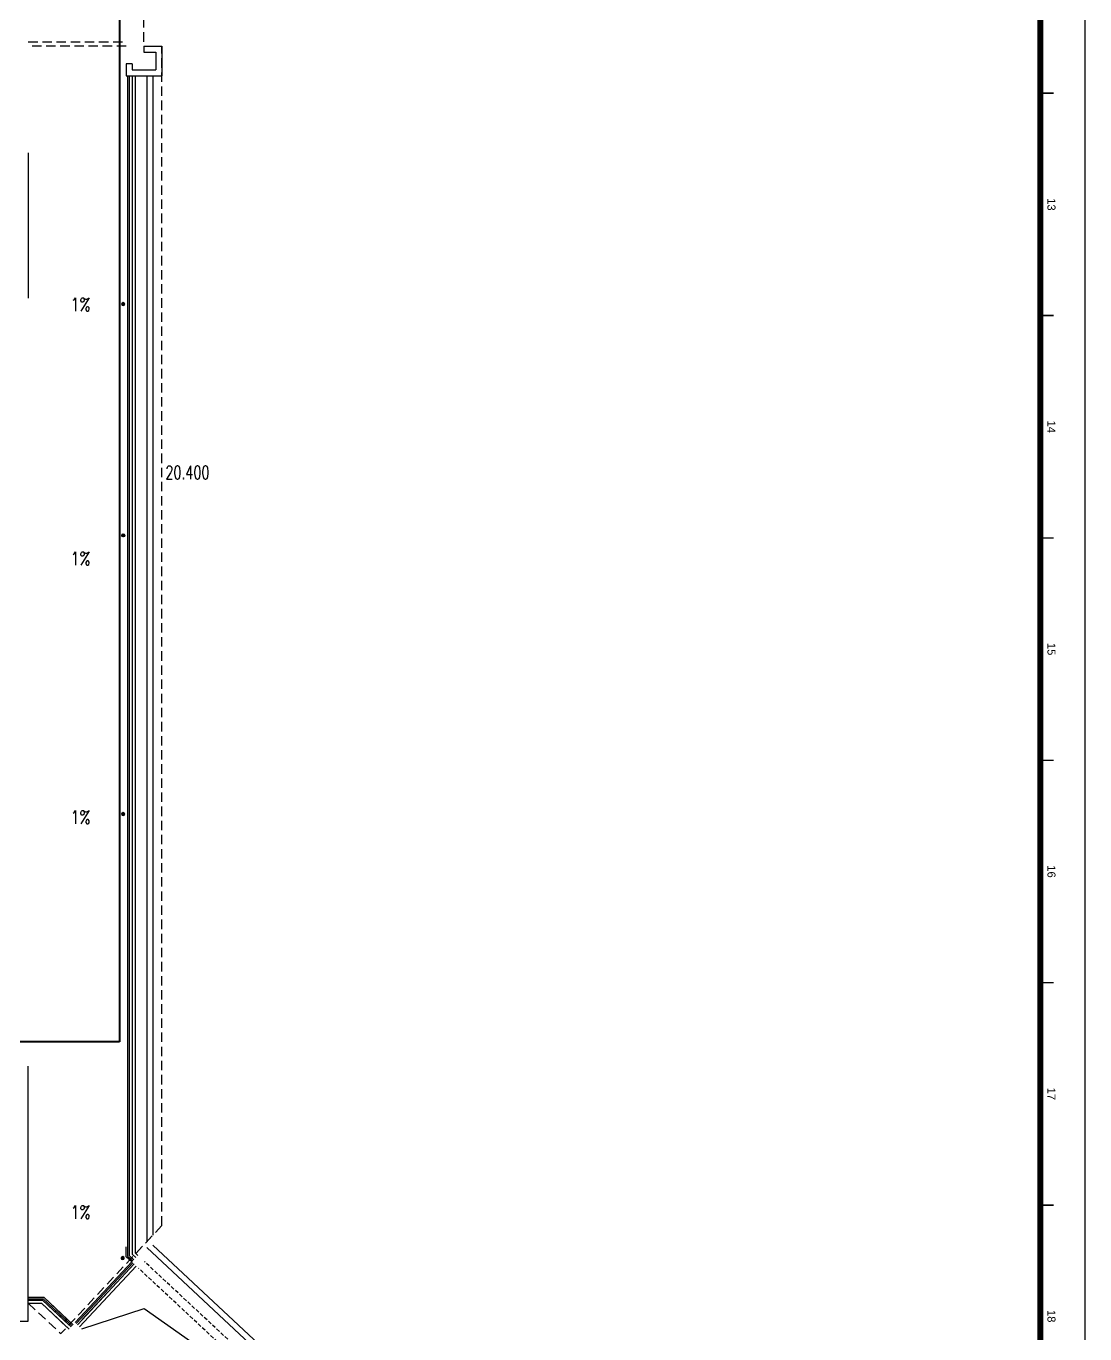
# Model space of a CAD drawing. Extents: x 447078 to 1776277, y 243534 to 519428.
# Drawn here: x 1596184 to 1631882, y 382410 to 426516 of the extents above; entities that cross this region are included whole.
import ezdxf
from ezdxf.enums import TextEntityAlignment as Align

# ---------------------------------------------------------------- set-up
doc = ezdxf.new("R2010")
doc.units = 0
doc.header["$LTSCALE"] = 1000
doc.header["$MEASUREMENT"] = 0
for name, pattern in [('DASHED', [19.05, 12.7, -6.35]), ('HIDDEN2', [4.7625, 3.175, -1.5875]), ('HIDDEN3', [1.905, 1.27, -0.635])]:
    doc.linetypes.add(name, pattern=pattern)
for name, color, linetype in [('2017-5-24根据公务局意见调整', 6, 'Continuous'), ('A-BEAM', 30, 'DASHED'), ('A-DASH', 151, 'HIDDEN2'), ('A-FIXT', 211, 'Continuous'), ('A-FIXT-DASH', 211, 'HIDDEN3'), ('A-GLAZ-BLIN', 9, 'Continuous'), ('A-HOLE', 41, 'Continuous'), ('A-HOLE-DASH', 21, 'HIDDEN2'), ('A-HRAL', 104, 'Continuous'), ('A-OVER', 23, 'Continuous'), ('A-WALL', 140, 'Continuous'), ('G-0-XREF', 2, 'Continuous'), ('G-ANNO-NOTE', 80, 'Continuous'), ('X-连廊栏杆修改', 43, 'Continuous'), ('图框CCDI_B0GA0+0.00$0$G-ANNO-TEXT', 33, 'Continuous'), ('图框CCDI_B0GA0+0.00$0$G-BORD', 3, 'Continuous')]:
    doc.layers.add(name, color=color, linetype=linetype)
doc.layers.add('A桥架图层', color=2, linetype='Continuous', lineweight=40)
doc.styles.add('_TCH_DIM', font='SIMPLEX', dxfattribs={"bigfont": 'GBCBIG'})
doc.styles.add('CCDI_T_G02', font='simplex.shx', dxfattribs={"width": 0.8, "bigfont": 'zjdz.shx'})
doc.styles.add('图框CCDI_B0GA0+0.00$0$CCDI_T_G01', font='')
doc.styles.get('图框CCDI_B0GA0+0.00$0$CCDI_T_G01').set_extended_font_data('Arial')

# ---------------------------------------------------------------- blocks, each defined once
blk = doc.blocks.new('图框CCDI_B0GA0+0.00')
at = {"layer": '图框CCDI_B0GA0+0.00$0$G-BORD'}
blk.add_lwpolyline([(0, 84100), (118900, 84100), (118900, 0), (0, 0)], close=True, dxfattribs=at)
at = {"layer": '图框CCDI_B0GA0+0.00$0$G-BORD', "const_width": 35}
for points in [[(63300, 83100), (63300, 83400)], [(68300, 83100), (68300, 83400)], [(73300, 83100), (73300, 83400)], [(78300, 83100), (78300, 83400)], [(83300, 83100), (83300, 83400)], [(88300, 83100), (88300, 83400)]]:
    blk.add_lwpolyline(points, dxfattribs=at)
at = {"layer": '图框CCDI_B0GA0+0.00$0$G-BORD', "const_width": 140}
blk.add_lwpolyline([(3300, 83100), (117900, 83100), (117900, 1000), (3300, 1000)], close=True, dxfattribs=at)
at = {"layer": '图框CCDI_B0GA0+0.00$0$G-ANNO-TEXT', "style": '图框CCDI_B0GA0+0.00$0$CCDI_T_G01'}
for s, p in [('13', (65800, 83350)), ('14', (70800, 83350)), ('15', (75800, 83350)), ('16', (80800, 83350)), ('17', (85800, 83350)), ('18', (90800, 83350))]:
    blk.add_text(s, height=180, dxfattribs=at).set_placement(p, align=Align.MIDDLE_CENTER)
blk = doc.blocks.new('DI LOU')
at = {"layer": 'A-FIXT'}
h = blk.add_hatch(dxfattribs=at)
h.set_pattern_fill('ANSI31', color=256, scale=10)
h.set_pattern_definition([(45, (-842091.153, -1894175.001), (-11.22532015, 11.22532015), [])])
h.paths.add_polyline_path([(-50, 0, 1), (50, 0, 1)])
blk.add_circle((0, 0), 50, dxfattribs=at)

msp = doc.modelspace()

# ---------------------------------------------------------------- linework, layer by layer
at = {"layer": '2017-5-24根据公务局意见调整'}
msp.add_line((1599756.9, 385099.2), (1599883.9, 384980.6), dxfattribs=at)
at = {"layer": 'A-BEAM', "ltscale": 0.01}
for p, q in [((1616562.5, 369141.8), (1599966.8, 384629.7)), ((1616767.2, 369361.2), (1600171.5, 384849))]:
    msp.add_line(p, q, dxfattribs=at)
at = {"layer": 'A-DASH', "ltscale": 0.1}
for p, q in [((1600156.9, 425991.4), (1600156.9, 450865.4)), ((1600756.9, 386062.5), (1600756.9, 425841.4)), ((1600756.9, 386062.5), (1597354.6, 382416.9)), ((1596256.9, 383441.4), (1597354.6, 382416.9))]:
    msp.add_line(p, q, dxfattribs=at)
at = {"layer": 'A-FIXT'}
for points in [[(1597461.1, 416690.3, 0, 0, 0), (1598478.8, 416690.3, 60, 0, 0), (1598658.8, 416690.3, 0, 0, 0)], [(1597461.1, 408164.8, 0, 0, 0), (1598478.8, 408164.8, 60, 0, 0), (1598658.8, 408164.8, 0, 0, 0)], [(1597461.1, 399488, 0, 0, 0), (1598478.8, 399488, 60, 0, 0), (1598658.8, 399488, 0, 0, 0)], [(1597461.1, 386168.1, 0, 0, 0), (1598478.8, 386168.1, 60, 0, 0), (1598658.8, 386168.1, 0, 0, 0)]]:
    msp.add_lwpolyline(points, format="xyseb", dxfattribs=at)
at = {"layer": 'A-GLAZ-BLIN'}
for p, q in [((1600256.9, 424841.4), (1600256.9, 385526.7)), ((1600456.9, 424841.4), (1600456.9, 385741)), ((1600256.9, 385316.9), (1617040.1, 369653.6)), ((1600456.9, 385403.8), (1617176.6, 369799.8))]:
    msp.add_line(p, q, dxfattribs=at)
at = {"layer": 'A-HOLE'}
msp.add_lwpolyline([(1598056.4, 382582.6), (1600167.4, 383264.2), (1605340.3, 379614.9)], dxfattribs=at)
at = {"layer": 'A-HOLE-DASH', "ltscale": 0.1}
for points in [[(1596256.9, 425991.4), (1599556.9, 425991.4)], [(1599556.9, 425841.4), (1596256.9, 425841.4)], [(1599879.1, 385121.9), (1600456.9, 385741)]]:
    msp.add_lwpolyline(points, dxfattribs=at)
at = {"layer": 'A-HRAL'}
for p, q in [((1599606.9, 424841.4), (1599606.9, 385946.7)), ((1599656.9, 424841.4), (1599656.9, 385946.7)), ((1599606.9, 385946.7), (1599606.9, 385034)), ((1599656.9, 385946.7), (1599656.9, 385055.7)), ((1599656.9, 385055.7), (1599815.7, 384907.5)), ((1599606.9, 385034), (1599781.6, 384870.9))]:
    msp.add_line(p, q, dxfattribs=at)
for points in [[(1597873.6, 382753.2), (1599784, 384800.2)], [(1597910.2, 382719.1), (1599820.6, 384766.1)], [(1598070.7, 382891.1), (1598070.7, 382891.1), (1598902.8, 383782.6)], [(1596256.9, 383591.4), (1596755.7, 383591.4), (1597661.6, 382745.9)], [(1596256.9, 383591.4), (1596755.7, 383591.4), (1597734.8, 382677.6)], [(1596256.9, 383541.4), (1596736, 383541.4), (1597627.5, 382709.3)], [(1596256.9, 383541.4), (1596736, 383541.4), (1597700.6, 382641.1)]]:
    msp.add_lwpolyline(points, dxfattribs=at)
at = {"layer": 'A-OVER'}
for p, q in [((1599856.9, 424841.4), (1599856.9, 385946.7)), ((1599856.9, 385946.7), (1599856.9, 385142.6)), ((1599856.9, 385142.6), (1599952.2, 385053.7))]:
    msp.add_line(p, q, dxfattribs=at)
at = {"layer": 'A-WALL'}
for p, q in [((1600156.9, 425841.4), (1600756.9, 425841.4)), ((1600156.9, 425841.4), (1600156.9, 425641.4)), ((1600156.9, 425641.4), (1600556.9, 425641.4)), ((1600556.9, 425641.4), (1600556.9, 425041.4)), ((1600756.9, 425841.4), (1600756.9, 424841.4)), ((1599556.9, 425241.4), (1599556.9, 424841.4)), ((1599756.9, 425241.4), (1599556.9, 425241.4)), ((1599756.9, 425241.4), (1599756.9, 425041.4)), ((1599556.9, 424841.4), (1600756.9, 424841.4)), ((1599756.9, 425041.4), (1600556.9, 425041.4)), ((1596256.9, 422241.4), (1596256.9, 417341.4)), ((1596256.9, 383541.4), (1596256.9, 391441.4)), ((1596256.9, 382841.4), (1596256.9, 383541.4)), ((1594956.9, 382841.4), (1596256.9, 382841.4))]:
    msp.add_line(p, q, dxfattribs=at)
at = {"layer": 'A桥架图层'}
for p, q in [((1599335.8, 484072.9), (1599335.8, 392260.8)), ((1599335.8, 392260.8), (1572597.3, 392260.8))]:
    msp.add_line(p, q, dxfattribs=at)
at = {"layer": 'X-连廊栏杆修改'}
for p, q in [((1599756.9, 424841.4), (1599756.9, 385946.7)), ((1599756.9, 385946.7), (1599756.9, 385099.2)), ((1599556.9, 385012.3), (1599556.9, 385346.7)), ((1599556.9, 385012.3), (1599747.5, 384834.3))]:
    msp.add_line(p, q, dxfattribs=at)
for points in [[(1597837.1, 382787.3), (1599747.5, 384834.3)], [(1597983.3, 382650.8), (1599893.7, 384697.9)], [(1596256.9, 383641.4), (1596775.4, 383641.4), (1597695.8, 382782.4)], [(1596256.9, 383641.4), (1596775.4, 383641.4), (1597768.9, 382714.2)], [(1596256.9, 383441.4), (1596696.6, 383441.4), (1597559.3, 382636.2)], [(1596256.9, 383441.4), (1596696.6, 383441.4), (1597632.4, 382568)]]:
    msp.add_lwpolyline(points, dxfattribs=at)

# ---------------------------------------------------------------- block references
at = {"layer": 'A-FIXT', "extrusion": (0, 0, -1), "zscale": -1, "rotation": 209.9999968260898}
for p in [(-1599456.9, 417141.4), (-1599456.9, 399941.4), (-1599438.5, 384964.4)]:
    msp.add_blockref('DI LOU', p, dxfattribs=at)
at = {"layer": 'A-FIXT', "extrusion": (0, 0, -1), "xscale": -1, "zscale": -1, "rotation": 330.0000031739103}
msp.add_blockref('DI LOU', (-1599456.9, 409341.4), dxfattribs=at)
at = {"layer": 'G-0-XREF', "xscale": 1.5, "yscale": 1.5, "zscale": 1.5, "rotation": 270}
msp.add_blockref('图框CCDI_B0GA0+0.00', (1505731.5, 519203.4), dxfattribs=at)

# ---------------------------------------------------------------- texts
at = {"layer": 'A-FIXT-DASH', "style": 'CCDI_T_G02', "width": 0.8}
for p in [(1597677, 416904.7), (1597677, 408335.2), (1597677, 399608.7), (1597677, 386288.8)]:
    msp.add_text('1%%%', height=450, dxfattribs=at).set_placement(p)
at = {"layer": 'G-ANNO-NOTE', "style": '_TCH_DIM', "width": 0.705882}
msp.add_text('20.400', height=446.25, dxfattribs=at).set_placement((1600880.4, 411241))

doc.saveas('drawing.dxf')
